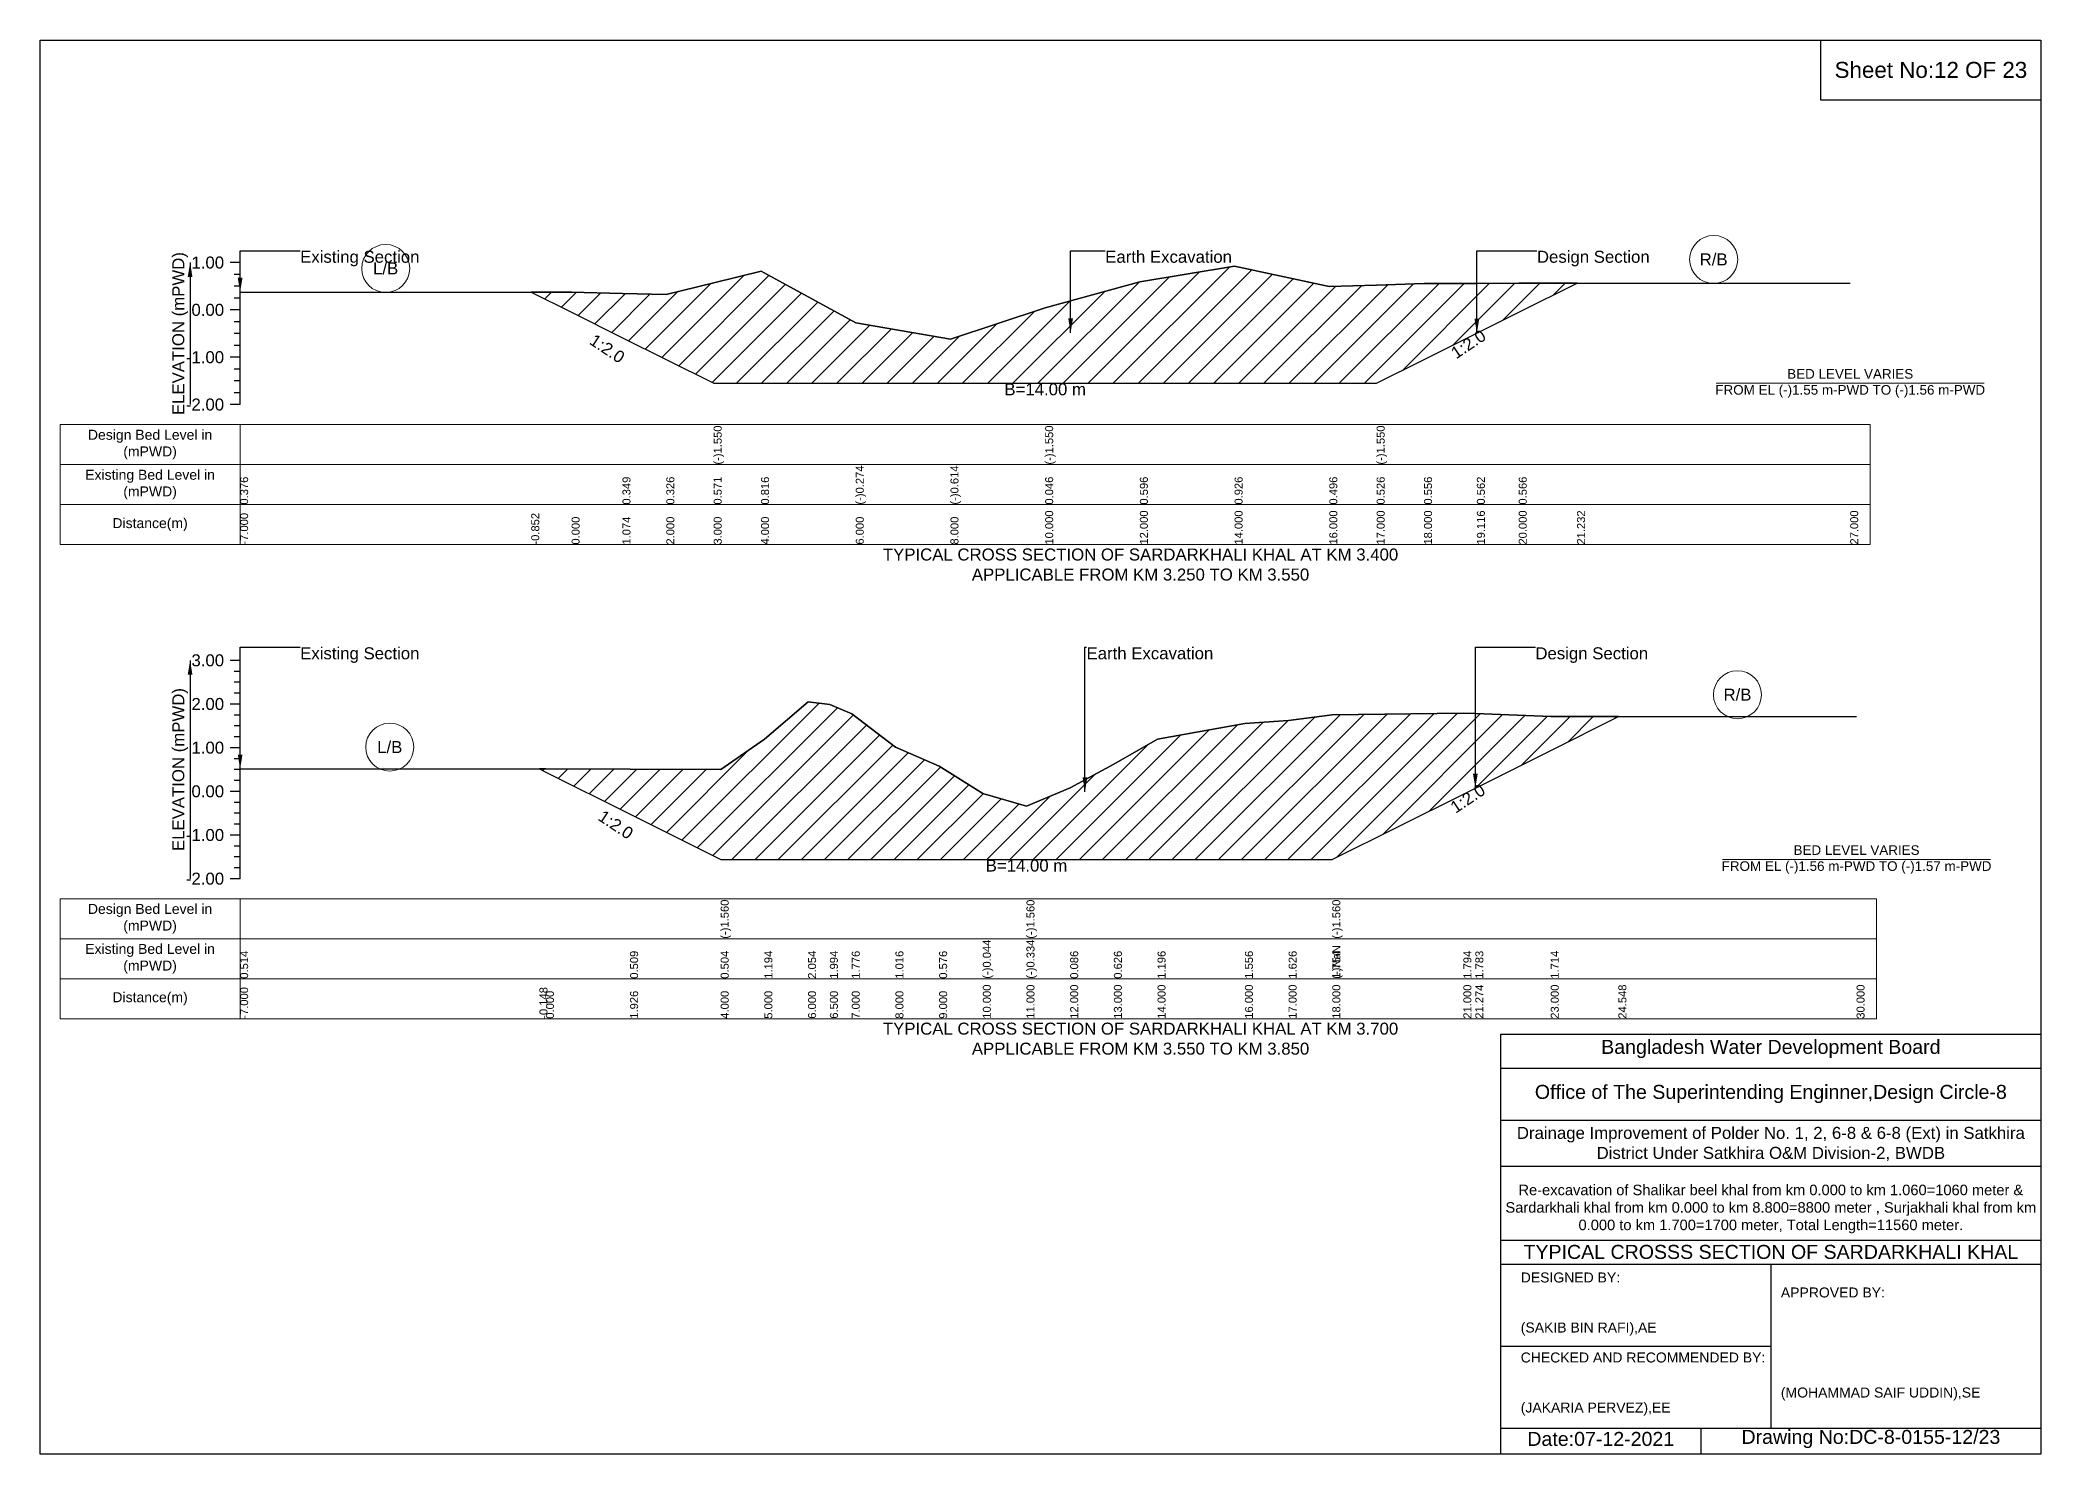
# Model space of a CAD drawing. Header units: inches. Extents: x 93000 to 506000, y -4242 to 0.
# Drawn here: x 210000 to 216000, y -4242 to 0 of the extents above; entities that cross this region are included whole.
import ezdxf

# ---------------------------------------------------------------- set-up
doc = ezdxf.new("R2010")
doc.units = ezdxf.units.IN
doc.header["$LTSCALE"] = 7
doc.header["$MEASUREMENT"] = 0
for name, color, linetype, lineweight in [('Cross section Data Border', 7, 'Continuous', 9), ('Cross Section Labels', 7, 'Continuous', 9), ('Existing_Bed_Level for Xsection', 7, 'Continuous', 25)]:
    doc.layers.add(name, color=color, linetype=linetype, lineweight=lineweight)
doc.styles.get("Standard").update_dxf_attribs({"font": 'arial.ttf'})
doc.dimstyles.get("Standard").update_dxf_attribs({"dimtxt": 0.18, "dimasz": 0.18, "dimexe": 0.18, "dimexo": 0.0625, "dimgap": 0.09, "dimtad": 0, "dimtih": 1, "dimtoh": 1, "dimdec": 4, "dimzin": 0, "dimdsep": 46, "dimtxsty": 'Standard', "dimcen": 0.09, "dimadec": 0, "dimazin": 0, "dimtfac": 1, "dimtdec": 4, "dimtofl": 0, "dimtmove": 0, "dimatfit": 3, "dimfxl": 1, "dimtolj": 1, "dimtzin": 0, "dimarcsym": 0})

msp = doc.modelspace()

# ---------------------------------------------------------------- hatches: boundary and pattern name
at = {"layer": 'Existing_Bed_Level for Xsection'}
h = msp.add_hatch(dxfattribs=at)
h.set_pattern_fill('ANSI31', color=256, scale=426, style=0)
h.paths.add_polyline_path([(211473, -756.4), (211594, -816.9), (211746.5, -893.2), (211878, -958.9), (212020, -1029.9), (212162, -1029.9), (212446, -1029.9), (212730, -1029.9), (213014, -1029.9), (213298, -1029.9), (213582, -1029.9), (213866, -1029.9), (214008, -1029.9), (214150, -958.9), (214308.5, -879.7), (214434, -816.9), (214608.9, -729.4), (214434, -729.4), (214308.5, -730.1), (214150, -730.9), (214008, -735.1), (213866, -739.4), (213582, -678.3), (213298, -725.2), (213014, -803.3), (212730, -897), (212446, -848.7), (212162, -693.9), (212020, -728.7), (211878, -763.5), (211746.5, -760.2), (211594, -756.4)])
h = msp.add_hatch(dxfattribs=at)
h.set_pattern_fill('ANSI31', color=256, scale=393, style=0)
h.paths.add_polyline_path([(211497.6, -2186.9), (211517, -2196.6), (211769.3, -2322.8), (212041, -2458.6), (212172, -2458.6), (212303, -2458.6), (212368.5, -2458.6), (212434, -2458.6), (212565, -2458.6), (212696, -2458.6), (212827, -2458.6), (212958, -2458.6), (213089, -2458.6), (213220, -2458.6), (213351, -2458.6), (213613, -2458.6), (213744, -2458.6), (213875, -2458.6), (214268, -2262.1), (214303.9, -2244.2), (214530, -2131.1), (214732.8, -2029.7), (214530, -2029.7), (214303.9, -2020.7), (214268, -2019.2), (213875, -2024.5), (213744, -2041.2), (213613, -2050.4), (213351, -2097.6), (213220, -2172.2), (213089, -2243), (212958, -2298), (212827, -2260), (212696, -2178.8), (212565, -2121.2), (212434, -2021.6), (212368.5, -1993), (212303, -1985.2), (212172, -2097.8), (212041, -2188.2), (211769.3, -2187.5), (211517, -2186.9)])

# ---------------------------------------------------------------- linework, layer by layer
for points in [[(210000, 0), (216000, 0), (216000, -4242), (210000, -4242)], [(215340, 0), (216000, 0), (216000, -180), (215340, -180)]]:
    msp.add_lwpolyline(points, close=True)
for points in [[(214380, -4242), (214380, -2982), (216000, -2982)], [(214380, -3084), (216000, -3084)], [(214380, -3240), (216000, -3240)], [(214380, -3378), (216000, -3378)], [(214380, -3600), (216000, -3600)], [(214380, -3672), (216000, -3672)], [(215190, -3672), (215190, -4164)], [(214380, -3918), (215190, -3918)], [(214380, -4164), (216000, -4164)], [(214980, -4164), (214980, -4242)]]:
    msp.add_lwpolyline(points)
at = {"layer": 'Cross section Data Border'}
for points in [[(210060, -1153.8), (215488, -1153.8), (215488, -1513.8), (210060, -1513.8)], [(210060, -2576.2), (215507, -2576.2), (215507, -2936.2), (210060, -2936.2)]]:
    msp.add_lwpolyline(points, close=True, dxfattribs=at)
for points in [[(210600, -1153.8), (210600, -1513.8)], [(210060, -1273.8), (215488, -1273.8)], [(210060, -1393.8), (215488, -1393.8)], [(210600, -2576.2), (210600, -2936.2)], [(210060, -2696.2), (215507, -2696.2)], [(210060, -2816.2), (215507, -2816.2)]]:
    msp.add_lwpolyline(points, dxfattribs=at)
at = {"layer": 'Cross Section Labels'}
for points in [[(215026.1, -1029.9), (215829.9, -1029.9)], [(215045.1, -2458.6), (215848.9, -2458.6)]]:
    msp.add_lwpolyline(points, dxfattribs=at)
for centre in [(215018.5, -658.4), (211036.5, -685.4), (215089.9, -1964.2), (211048.8, -2121.4)]:
    msp.add_circle(centre, 72, dxfattribs=at)
at = {"layer": 'Existing_Bed_Level for Xsection'}
for points in [[(210600, -667.8), (210570, -667.8)], [(210600, -703.3), (210582, -703.3)], [(210600, -1093.8), (210600, -951.8), (210600, -809.8), (210600, -667.8)], [(210600, -756.4), (211473, -756.4), (211594, -756.4), (211746.5, -760.2), (211878, -763.5), (212020, -728.7), (212020, -728.7), (212162, -693.9), (212446, -848.7), (212730, -897), (213014, -803.3), (213014, -803.3), (213298, -725.2), (213582, -678.3), (213866, -739.4), (214008, -735.1), (214008, -735.1), (214150, -730.9), (214308.5, -730.1), (214434, -729.4), (214608.9, -729.4), (215428, -729.4)], [(210600, -738.8), (210582, -738.8)], [(210600, -774.3), (210582, -774.3)], [(210600, -809.8), (210570, -809.8)], [(210600, -845.3), (210582, -845.3)], [(210600, -880.8), (210582, -880.8)], [(210600, -951.8), (210570, -951.8)], [(210600, -916.3), (210582, -916.3)], [(210600, -987.3), (210582, -987.3)], [(210600, -1022.8), (210582, -1022.8)], [(210600, -1058.3), (210582, -1058.3)], [(210600, -1093.8), (210570, -1093.8)], [(210600, -1861.2), (210570, -1861.2)], [(210600, -1894), (210582, -1894)], [(210600, -2516.2), (210600, -2385.2), (210600, -2254.2), (210600, -2123.2), (210600, -1992.2), (210600, -1861.2)], [(210600, -1926.7), (210582, -1926.7)], [(210600, -1959.5), (210582, -1959.5)], [(210600, -1992.2), (210570, -1992.2)], [(210600, -2025), (210582, -2025)], [(210600, -2186.9), (211497.6, -2186.9), (211517, -2186.9), (211769.3, -2187.5), (212041, -2188.2), (212041, -2188.2), (212172, -2097.8), (212303, -1985.2), (212368.5, -1993), (212434, -2021.6), (212565, -2121.2), (212696, -2178.8), (212827, -2260), (212958, -2298), (212958, -2298), (213089, -2243), (213220, -2172.2), (213351, -2097.6), (213613, -2050.4), (213744, -2041.2), (213875, -2024.5), (213875, -2024.5), (214268, -2019.2), (214303.9, -2020.7), (214530, -2029.7), (214732.8, -2029.7), (215447, -2029.7)], [(210600, -2057.7), (210582, -2057.7)], [(210600, -2090.5), (210582, -2090.5)], [(210600, -2123.2), (210570, -2123.2)], [(210600, -2156), (210582, -2156)], [(210600, -2188.7), (210582, -2188.7)], [(210600, -2254.2), (210570, -2254.2)], [(210600, -2221.5), (210582, -2221.5)], [(210600, -2287), (210582, -2287)], [(210600, -2319.7), (210582, -2319.7)], [(210600, -2385.2), (210570, -2385.2)], [(210600, -2352.5), (210582, -2352.5)], [(210600, -2418), (210582, -2418)], [(210600, -2450.7), (210582, -2450.7)], [(210600, -2516.2), (210570, -2516.2)], [(210600, -2483.5), (210582, -2483.5)]]:
    msp.add_lwpolyline(points, dxfattribs=at)
for points in [[(211473, -756.4), (211594, -816.9), (211746.5, -893.2), (211878, -958.9), (212020, -1029.9), (212020, -1029.9), (212162, -1029.9), (212446, -1029.9), (212730, -1029.9), (213014, -1029.9), (213014, -1029.9), (213298, -1029.9), (213582, -1029.9), (213866, -1029.9), (214008, -1029.9), (214008, -1029.9), (214150, -958.9), (214308.5, -879.7), (214434, -816.9), (214608.9, -729.4), (214434, -729.4), (214308.5, -730.1), (214150, -730.9), (214008, -735.1), (214008, -735.1), (213866, -739.4), (213582, -678.3), (213298, -725.2), (213014, -803.3), (213014, -803.3), (212730, -897), (212446, -848.7), (212162, -693.9), (212020, -728.7), (212020, -728.7), (211878, -763.5), (211746.5, -760.2), (211594, -756.4)], [(211497.6, -2186.9), (211497.6, -2186.9), (211517, -2196.6), (211769.3, -2322.8), (212041, -2458.6), (212041, -2458.6), (212172, -2458.6), (212303, -2458.6), (212368.5, -2458.6), (212434, -2458.6), (212565, -2458.6), (212696, -2458.6), (212827, -2458.6), (212958, -2458.6), (212958, -2458.6), (213089, -2458.6), (213220, -2458.6), (213351, -2458.6), (213613, -2458.6), (213744, -2458.6), (213875, -2458.6), (213875, -2458.6), (214268, -2262.1), (214303.9, -2244.2), (214530, -2131.1), (214732.8, -2029.7), (214530, -2029.7), (214303.9, -2020.7), (214268, -2019.2), (213875, -2024.5), (213875, -2024.5), (213744, -2041.2), (213613, -2050.4), (213351, -2097.6), (213220, -2172.2), (213089, -2243), (212958, -2298), (212958, -2298), (212827, -2260), (212696, -2178.8), (212565, -2121.2), (212434, -2021.6), (212368.5, -1993), (212303, -1985.2), (212172, -2097.8), (212041, -2188.2), (212041, -2188.2), (211769.3, -2187.5), (211517, -2186.9), (211497.6, -2186.9)]]:
    msp.add_lwpolyline(points, close=True, dxfattribs=at)

# ---------------------------------------------------------------- texts
at = {"attachment_point": 5}
for s, insert, char_height in [('Sheet No:12 OF 23', (215670, -90), 48), ('Bangladesh Water Development Board', (215190, -3027), 42), ('Office of The Superintending Enginner,Design Circle-8', (215190, -3162), 42)]:
    msp.add_mtext(s, dxfattribs=dict(at, insert=insert, char_height=char_height))
for s, insert, char_height, width, attachment_point in [('Drainage Improvement of Polder No. 1, 2, 6-8 & 6-8 (Ext) in Satkhira District Under Satkhira O&M Division-2, BWDB', (215190, -3312), 36, 1680, 5), ('Re-excavation of Shalikar beel khal from km 0.000 to km 1.060=1060 meter & Sardarkhali khal from km 0.000 to km 8.800=8800 meter , Surjakhali khal from km 0.000 to km 1.700=1700 meter, Total Length=11560 meter.', (215190, -3507), 31.4683, 1620, 5), ('TYPICAL CROSSS SECTION OF SARDARKHALI KHAL', (215190, -3636), 42, 1680, 5), ('DESIGNED BY:^J^J^J(SAKIB BIN RAFI),AE', (214440, -3792), 30, 840, 4), ('APPROVED BY:^J^J^J^J^J^J(MOHAMMAD SAIF UDDIN),SE', (215220, -3912), 30, 840, 4), ('CHECKED AND RECOMMENDED BY:^J^J^J(JAKARIA PERVEZ),EE', (214440, -4032), 30, 840, 4), ('Date:07-12-2021', (214680, -4197), 42, 840, 5), ('Drawing No:DC-8-0155-12/23', (215490, -4197), 42, 1320, 5)]:
    msp.add_mtext(s, dxfattribs=dict(insert=insert, char_height=char_height, width=width, attachment_point=attachment_point))
at = {"layer": 'Cross section Data Border', "char_height": 30, "width": 480, "attachment_point": 5}
for s, insert in [('Design Bed Level in (mPWD)', (210330, -1213.8)), ('Existing Bed Level in (mPWD)', (210330, -1333.8)), ('Distance(m)', (210330, -1453.8)), ('Design Bed Level in (mPWD)', (210330, -2636.2)), ('Existing Bed Level in (mPWD)', (210330, -2756.2)), ('Distance(m)', (210330, -2876.2))]:
    msp.add_mtext(s, dxfattribs=dict(at, insert=insert))
at = {"layer": 'Cross Section Labels'}
for s, insert, char_height, attachment_point in [('Existing Section', (210780, -632.3), 36, 1), ('Earth Excavation', (213194, -632.3), 36, 1), ('Design Section', (214488.5, -632.3), 36, 1), ('R/B', (215018.5, -658.4), 36, 5), ('L/B', (211036.5, -685.4), 36, 5), ('BED LEVEL VARIES ^JFROM EL (-)1.55 m-PWD TO (-)1.56 m-PWD', (215428, -1029.9), 28.8, 5), ('B=14.00 m', (213014, -1029.9), 36, 2), ('TYPICAL CROSS SECTION OF SARDARKHALI KHAL AT KM 3.400^JAPPLICABLE FROM KM 3.250 TO KM 3.550', (213300, -1573.8), 36, 5), ('Existing Section', (210780, -1821.9), 36, 1), ('Earth Excavation', (213138, -1821.9), 36, 1), ('Design Section', (214483.9, -1821.9), 36, 1), ('R/B', (215089.9, -1964.2), 36, 5), ('L/B', (211048.8, -2121.4), 36, 5), ('B=14.00 m', (212958, -2458.6), 36, 2), ('BED LEVEL VARIES ^JFROM EL (-)1.56 m-PWD TO (-)1.57 m-PWD', (215447, -2458.6), 28.8, 5), ('TYPICAL CROSS SECTION OF SARDARKHALI KHAL AT KM 3.700^JAPPLICABLE FROM KM 3.550 TO KM 3.850', (213300, -2996.2), 36, 5)]:
    msp.add_mtext(s, dxfattribs=dict(at, insert=insert, char_height=char_height, attachment_point=attachment_point))
at = {"layer": 'Cross Section Labels', "char_height": 36, "attachment_point": 2}
for insert, rotation in [((211711, -910.9), 326.30993), ((214273, -897.4), 33.69007), ((214271.1, -2260.5), 33.69007), ((211736.6, -2339.1), 326.30993)]:
    msp.add_mtext('1:2.0', dxfattribs=dict(at, insert=insert, rotation=rotation))
at = {"layer": 'Existing_Bed_Level for Xsection', "rotation": 90}
for s, insert, char_height, attachment_point in [('ELEVATION (mPWD)', (210420, -880.8), 36, 5), ('(-)1.550', (212020, -1273.8), 24, 1), ('(-)1.550', (213014, -1273.8), 24, 1), ('(-)1.550', (214008, -1273.8), 24, 1), ('0.376', (210600, -1393.8), 24, 1), ('0.376', (210600, -1393.8), 24, 1), ('0.376', (210600, -1393.8), 24, 1), ('0.349', (211746.5, -1393.8), 24, 1), ('0.326', (211878, -1393.8), 24, 1), ('0.571', (212020, -1393.8), 24, 1), ('0.571', (212020, -1393.8), 24, 1), ('0.571', (212020, -1393.8), 24, 1), ('0.816', (212162, -1393.8), 24, 1), ('(-)0.274', (212446, -1393.8), 24, 1), ('(-)0.614', (212730, -1393.8), 24, 1), ('0.046', (213014, -1393.8), 24, 1), ('0.046', (213014, -1393.8), 24, 1), ('0.046', (213014, -1393.8), 24, 1), ('0.596', (213298, -1393.8), 24, 1), ('0.926', (213582, -1393.8), 24, 1), ('0.496', (213866, -1393.8), 24, 1), ('0.526', (214008, -1393.8), 24, 1), ('0.526', (214008, -1393.8), 24, 1), ('0.526', (214008, -1393.8), 24, 1), ('0.556', (214150, -1393.8), 24, 1), ('0.562', (214308.5, -1393.8), 24, 1), ('0.566', (214434, -1393.8), 24, 1), ('0.566', (214434, -1393.8), 24, 1), ('0.566', (214434, -1393.8), 24, 1), ('-7.000', (210600, -1513.8), 24, 1), ('-0.852', (211473, -1513.8), 24, 1), ('0.000', (211594, -1513.8), 24, 1), ('1.074', (211746.5, -1513.8), 24, 1), ('2.000', (211878, -1513.8), 24, 1), ('3.000', (212020, -1513.8), 24, 1), ('3.000', (212020, -1513.8), 24, 1), ('3.000', (212020, -1513.8), 24, 1), ('4.000', (212162, -1513.8), 24, 1), ('6.000', (212446, -1513.8), 24, 1), ('8.000', (212730, -1513.8), 24, 1), ('10.000', (213014, -1513.8), 24, 1), ('10.000', (213014, -1513.8), 24, 1), ('10.000', (213014, -1513.8), 24, 1), ('12.000', (213298, -1513.8), 24, 1), ('14.000', (213582, -1513.8), 24, 1), ('16.000', (213866, -1513.8), 24, 1), ('17.000', (214008, -1513.8), 24, 1), ('17.000', (214008, -1513.8), 24, 1), ('17.000', (214008, -1513.8), 24, 1), ('18.000', (214150, -1513.8), 24, 1), ('19.116', (214308.5, -1513.8), 24, 1), ('20.000', (214434, -1513.8), 24, 1), ('21.232', (214608.9, -1513.8), 24, 1), ('27.000', (215428, -1513.8), 24, 1), ('ELEVATION (mPWD)', (210420, -2188.7), 36, 5), ('(-)1.560', (212041, -2696.2), 24, 1), ('(-)1.560', (212958, -2696.2), 24, 1), ('(-)1.560', (213875, -2696.2), 24, 1), ('(-)0.044', (212827, -2816.2), 24, 1), ('(-)0.334', (212958, -2816.2), 24, 1), ('(-)0.334', (212958, -2816.2), 24, 1), ('(-)0.334', (212958, -2816.2), 24, 1), ('0.514', (210600, -2816.2), 24, 1), ('0.514', (210600, -2816.2), 24, 1), ('0.514', (210600, -2816.2), 24, 1), ('0.509', (211769.3, -2816.2), 24, 1), ('0.504', (212041, -2816.2), 24, 1), ('0.504', (212041, -2816.2), 24, 1), ('0.504', (212041, -2816.2), 24, 1), ('1.194', (212172, -2816.2), 24, 1), ('2.054', (212303, -2816.2), 24, 1), ('1.994', (212368.5, -2816.2), 24, 1), ('1.776', (212434, -2816.2), 24, 1), ('1.016', (212565, -2816.2), 24, 1), ('0.576', (212696, -2816.2), 24, 1), ('0.086', (213089, -2816.2), 24, 1), ('0.626', (213220, -2816.2), 24, 1), ('1.196', (213351, -2816.2), 24, 1), ('1.556', (213613, -2816.2), 24, 1), ('1.626', (213744, -2816.2), 24, 1), ('(-)NaN', (213875, -2816.2), 24, 1), ('1.754', (213875, -2816.2), 24, 1), ('1.754', (213875, -2816.2), 24, 1), ('1.794', (214268, -2816.2), 24, 1), ('1.783', (214303.9, -2816.2), 24, 1), ('1.714', (214530, -2816.2), 24, 1), ('1.714', (214530, -2816.2), 24, 1), ('1.714', (214530, -2816.2), 24, 1), ('-7.000', (210600, -2936.2), 24, 1), ('-0.148', (211497.6, -2936.2), 24, 1), ('0.000', (211517, -2936.2), 24, 1), ('1.926', (211769.3, -2936.2), 24, 1), ('4.000', (212041, -2936.2), 24, 1), ('4.000', (212041, -2936.2), 24, 1), ('4.000', (212041, -2936.2), 24, 1), ('5.000', (212172, -2936.2), 24, 1), ('6.000', (212303, -2936.2), 24, 1), ('6.500', (212368.5, -2936.2), 24, 1), ('7.000', (212434, -2936.2), 24, 1), ('8.000', (212565, -2936.2), 24, 1), ('9.000', (212696, -2936.2), 24, 1), ('10.000', (212827, -2936.2), 24, 1), ('11.000', (212958, -2936.2), 24, 1), ('11.000', (212958, -2936.2), 24, 1), ('11.000', (212958, -2936.2), 24, 1), ('12.000', (213089, -2936.2), 24, 1), ('13.000', (213220, -2936.2), 24, 1), ('14.000', (213351, -2936.2), 24, 1), ('16.000', (213613, -2936.2), 24, 1), ('17.000', (213744, -2936.2), 24, 1), ('18.000', (213875, -2936.2), 24, 1), ('18.000', (213875, -2936.2), 24, 1), ('18.000', (213875, -2936.2), 24, 1), ('21.000', (214268, -2936.2), 24, 1), ('21.274', (214303.9, -2936.2), 24, 1), ('23.000', (214530, -2936.2), 24, 1), ('24.548', (214732.8, -2936.2), 24, 1), ('30.000', (215447, -2936.2), 24, 1)]:
    msp.add_mtext(s, dxfattribs=dict(at, insert=insert, char_height=char_height, attachment_point=attachment_point))
at = {"layer": 'Existing_Bed_Level for Xsection', "char_height": 36, "attachment_point": 6}
for s, insert in [('1.00', (210552, -667.8)), ('0.00', (210552, -809.8)), ('-1.00', (210552, -951.8)), ('-2.00', (210552, -1093.8)), ('3.00', (210552, -1861.2)), ('2.00', (210552, -1992.2)), ('1.00', (210552, -2123.2)), ('0.00', (210552, -2254.2)), ('-1.00', (210552, -2385.2)), ('-2.00', (210552, -2516.2))]:
    msp.add_mtext(s, dxfattribs=dict(at, insert=insert))

# ---------------------------------------------------------------- leaders
at = {"layer": 'Cross Section Labels', "annotation_type": 0, "has_hookline": 1, "hookline_direction": 0}
for points, text_width in [([(210600, -756.4), (210600, -632.3), (210779.9, -632.3)], 350.4), ([(213090.3, -878.5), (213090.3, -632.3), (213193.9, -632.3)], 372.7), ([(214308.5, -879.7), (214308.5, -632.3), (214488.4, -632.3)], 330.9), ([(210600, -2186.9), (210600, -1821.9), (210779.9, -1821.9)], 350.4), ([(213133.3, -2255.6), (213133.3, -1821.9), (213137.9, -1821.9)], 372.7), ([(214303.9, -2244.2), (214303.9, -1821.9), (214483.8, -1821.9)], 330.9)]:
    msp.add_leader(points, dimstyle='Standard', override={"dimasz": 43.2}, dxfattribs=dict(at, text_width=text_width))
at = {"layer": 'Existing_Bed_Level for Xsection'}
for points in [[(210450, -667.8), (210450, -1093.8)], [(210450, -1861.2), (210450, -2516.2)]]:
    msp.add_leader(points, dimstyle='Standard', override={"dimasz": 43.2}, dxfattribs=at)

doc.saveas('drawing.dxf')
